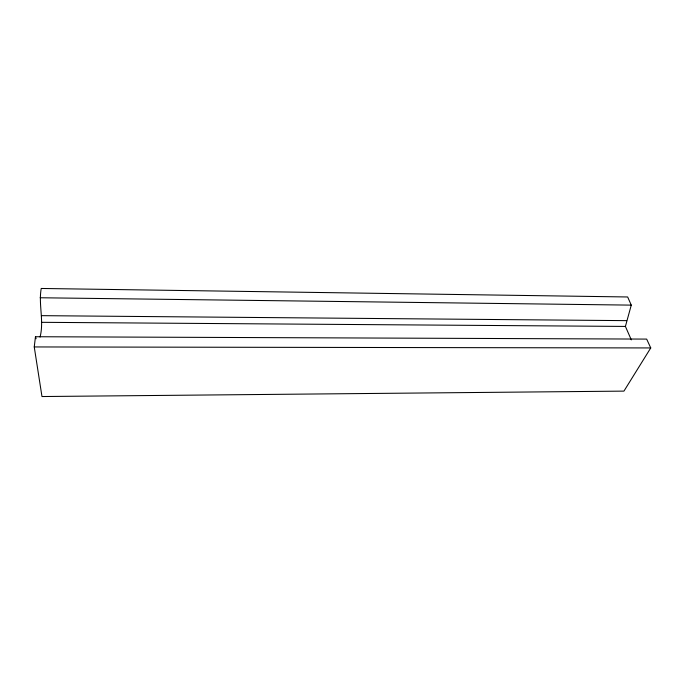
<?xml version="1.0" encoding="UTF-8"?>
<svg xmlns="http://www.w3.org/2000/svg" width="685" height="685" viewBox="0 0 685 685"><rect width="100%" height="100%" fill="white"/><g stroke="black" fill="none" stroke-linecap="round" stroke-linejoin="round"><path stroke-width="1.03" d="M40.055 337.071C44.234 320.948 38.326 304.594 41.228 288.462L627.657 296.973L631.27 305.125L625.414 326.428L631.305 339.88M34.25 346.944L35.466 336.729L646.657 339.092L650.75 347.937L623.932 391.118L41.973 396.538L34.25 346.944L650.75 347.937M41.751 322.318L625.414 326.428M41.417 315.657L626.638 320.64M40.124 297.761L631.27 305.125M35.466 336.729L36.108 338.741"/></g></svg>
